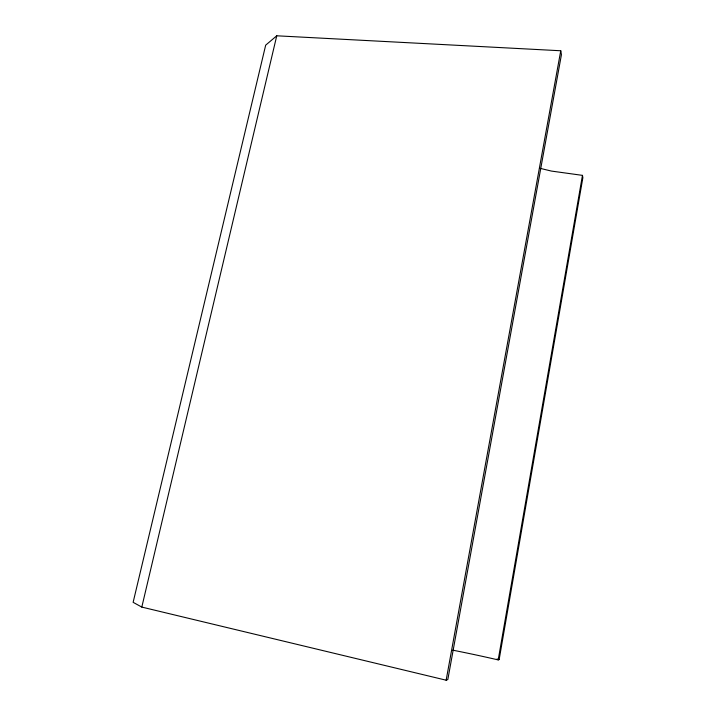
<?xml version="1.0" encoding="UTF-8"?>
<svg xmlns="http://www.w3.org/2000/svg" width="716" height="716" viewBox="0 0 716 716"><rect width="100%" height="100%" fill="white"/><g stroke="black" fill="none" stroke-linecap="round" stroke-linejoin="round"><path stroke-width="1.07" d="M452.718 650.155A150.888 15.17 12.4 0 1 498.202 659.91L582.466 175.366L551.383 171.07L539.712 168.233M498.202 659.91L499.15 659.534L582.869 177.693L582.466 175.366M446.149 680.2L560.753 50.764L276.752 35.8L265.681 45.153L133.131 602.326L141.804 607.087L446.149 680.2L447.822 679.547L561.433 54.676L560.753 50.764M141.804 607.087L276.752 35.8M496.976 659.033L499.15 659.534"/></g></svg>
